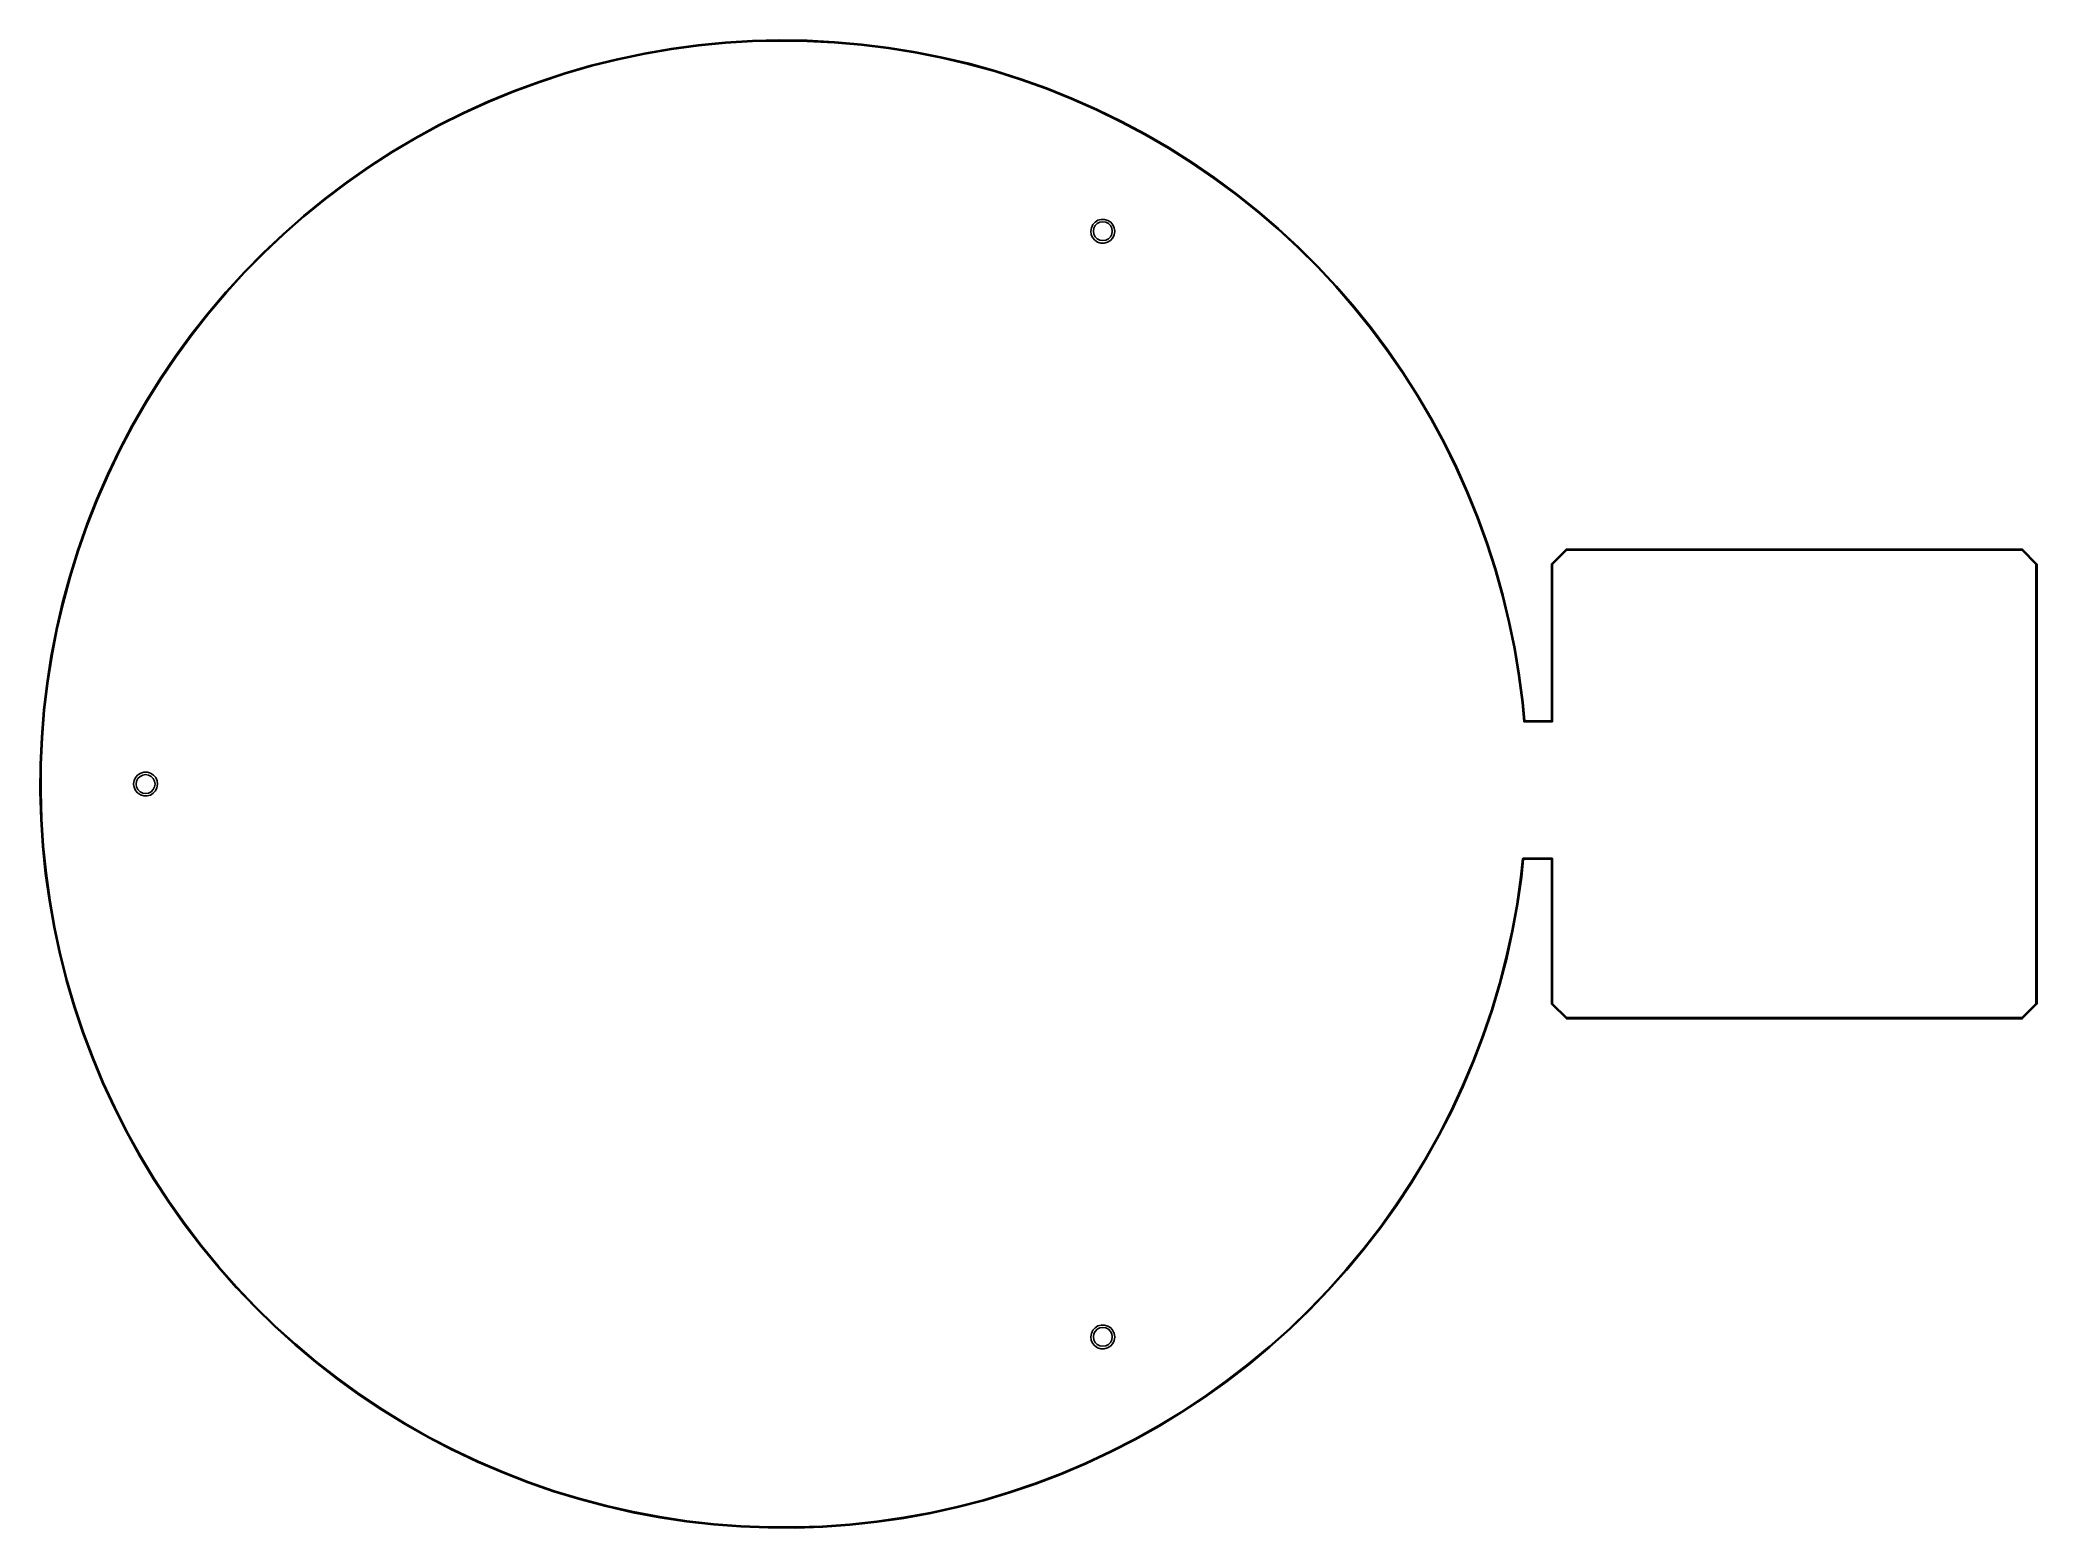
# Model space of a CAD drawing. Extents: x 2.9 to 5.86, y -4.1 to -1.9.
import ezdxf

# ---------------------------------------------------------------- set-up
doc = ezdxf.new("R2010")
doc.units = 0
doc.header["$MEASUREMENT"] = 0
doc.layers.add('BLACK', color=7, linetype='CONTINUOUS')

msp = doc.modelspace()

# ---------------------------------------------------------------- linework, layer by layer
at = {"layer": 'BLACK', "linetype": 'CONTINUOUS'}
for p, q in [((3.75413, -1.92642), (3.79361, -1.91813)), ((3.79392, -1.91967), (3.75447, -1.92796)), ((3.79361, -1.91813), (3.79362, -1.91813)), ((3.79362, -1.91813), (3.79364, -1.91812)), ((3.79364, -1.91812), (3.83339, -1.91129)), ((3.83364, -1.91285), (3.79392, -1.91967)), ((3.83339, -1.91129), (3.8334, -1.9113)), ((3.8334, -1.9113), (3.83342, -1.91129)), ((3.83342, -1.91129), (3.8734, -1.90592)), ((3.87359, -1.90748), (3.83364, -1.91285)), ((3.8734, -1.90592), (3.87341, -1.90592)), ((3.87341, -1.90592), (3.87342, -1.90592)), ((3.87342, -1.90592), (3.91357, -1.90202)), ((3.91371, -1.90359), (3.87359, -1.90748)), ((3.91357, -1.90202), (3.91359, -1.90202)), ((3.91359, -1.90202), (3.9136, -1.90201)), ((3.9136, -1.90201), (3.95386, -1.89958)), ((3.95394, -1.90116), (3.91371, -1.90359)), ((3.95386, -1.89958), (3.95388, -1.89959)), ((3.95388, -1.89959), (3.95389, -1.89958)), ((3.95389, -1.89958), (3.99422, -1.89863)), ((3.99424, -1.90021), (3.95394, -1.90116)), ((3.99422, -1.89863), (3.99424, -1.89864)), ((3.99424, -1.89864), (3.99425, -1.89863)), ((4.03455, -1.90074), (3.99424, -1.90021)), ((3.99425, -1.89863), (4.03458, -1.89916)), ((4.07481, -1.90275), (4.03455, -1.90074)), ((4.03458, -1.89916), (4.03459, -1.89917)), ((4.03459, -1.89917), (4.03461, -1.89916)), ((4.03461, -1.89916), (4.0749, -1.90117)), ((4.11496, -1.90622), (4.07481, -1.90275)), ((4.0749, -1.90117), (4.07491, -1.90118)), ((4.07491, -1.90118), (4.07493, -1.90118)), ((4.07493, -1.90118), (4.11511, -1.90466)), ((4.15496, -1.91117), (4.11496, -1.90622)), ((4.11511, -1.90466), (4.11512, -1.90466)), ((4.11512, -1.90466), (4.11514, -1.90466)), ((4.11514, -1.90466), (4.15517, -1.90961)), ((4.19476, -1.91758), (4.15496, -1.91117)), ((4.15517, -1.90961), (4.15518, -1.90962)), ((4.15518, -1.90962), (4.1552, -1.90961)), ((4.1552, -1.90961), (4.19503, -1.91602)), ((4.23429, -1.92544), (4.19476, -1.91758)), ((4.19503, -1.91602), (4.19504, -1.91603)), ((4.19504, -1.91603), (4.19505, -1.91603)), ((4.19505, -1.91603), (4.23461, -1.9239)), ((3.6378, -1.95988), (3.67613, -1.94731)), ((3.67661, -1.94881), (3.63831, -1.96137)), ((3.67613, -1.94731), (3.67615, -1.94731)), ((3.67615, -1.94731), (3.67616, -1.9473)), ((3.67616, -1.9473), (3.71493, -1.93615)), ((3.71535, -1.93767), (3.67661, -1.94881)), ((3.71493, -1.93615), (3.71495, -1.93615)), ((3.71495, -1.93615), (3.71496, -1.93615)), ((3.71496, -1.93615), (3.7541, -1.92643)), ((3.75447, -1.92796), (3.71535, -1.93767)), ((3.7541, -1.92643), (3.75412, -1.92643)), ((3.75412, -1.92643), (3.75413, -1.92642)), ((4.27351, -1.93475), (4.23429, -1.92544)), ((4.23461, -1.9239), (4.23463, -1.92391)), ((4.23463, -1.92391), (4.23464, -1.9239)), ((4.23464, -1.9239), (4.27389, -1.93322)), ((4.31236, -1.94549), (4.27351, -1.93475)), ((4.27389, -1.93322), (4.2739, -1.93323)), ((4.2739, -1.93323), (4.27392, -1.93323)), ((4.27392, -1.93323), (4.31279, -1.94397)), ((4.35079, -1.95764), (4.31236, -1.94549)), ((4.31279, -1.94397), (4.3128, -1.94398)), ((4.3128, -1.94398), (4.31282, -1.94398)), ((4.31282, -1.94398), (4.35128, -1.95614)), ((3.5626, -1.9892), (3.59991, -1.97386)), ((3.6005, -1.97532), (3.56321, -1.99065)), ((3.59991, -1.97386), (3.59993, -1.97386)), ((3.59993, -1.97386), (3.59994, -1.97385)), ((3.59994, -1.97385), (3.63778, -1.95989)), ((3.63831, -1.96137), (3.6005, -1.97532)), ((3.63778, -1.95989), (3.63779, -1.95989)), ((3.63779, -1.95989), (3.6378, -1.95988)), ((4.38875, -1.9712), (4.35079, -1.95764)), ((4.35128, -1.95614), (4.35129, -1.95615)), ((4.35129, -1.95615), (4.3513, -1.95615)), ((4.3513, -1.95615), (4.38929, -1.96972)), ((4.42619, -1.98614), (4.38875, -1.9712)), ((4.38929, -1.96972), (4.38931, -1.96973)), ((4.38931, -1.96973), (4.38932, -1.96973)), ((4.38932, -1.96973), (4.42679, -1.98468)), ((3.48975, -2.02395), (3.52583, -2.00592)), ((3.52652, -2.00733), (3.49047, -2.02535)), ((3.52583, -2.00592), (3.52584, -2.00591)), ((3.52584, -2.00591), (3.52585, -2.0059)), ((3.52585, -2.0059), (3.56257, -1.98921)), ((3.56321, -1.99065), (3.52652, -2.00733)), ((3.56257, -1.98921), (3.56259, -1.98921)), ((3.56259, -1.98921), (3.5626, -1.9892)), ((4.46306, -2.00243), (4.42619, -1.98614)), ((4.42679, -1.98468), (4.4268, -1.98469)), ((4.4268, -1.98469), (4.42682, -1.98469)), ((4.42682, -1.98469), (4.46371, -2.001)), ((4.4993, -2.02007), (4.46306, -2.00243)), ((4.46371, -2.001), (4.46372, -2.00101)), ((4.46372, -2.00101), (4.46373, -2.00101)), ((4.46373, -2.00101), (4.5, -2.01866)), ((3.45432, -2.0433), (3.48972, -2.02396)), ((3.49047, -2.02535), (3.45509, -2.04467)), ((3.48972, -2.02396), (3.48974, -2.02396)), ((3.48974, -2.02396), (3.48975, -2.02395)), ((4.53488, -2.03902), (4.4993, -2.02007)), ((4.5, -2.01866), (4.50001, -2.01867)), ((4.50001, -2.01867), (4.50003, -2.01867)), ((4.50003, -2.01867), (4.53563, -2.03764)), ((4.56973, -2.05926), (4.53488, -2.03902)), ((4.53563, -2.03764), (4.53564, -2.03765)), ((4.53564, -2.03765), (4.53566, -2.03765)), ((4.53566, -2.03765), (4.57054, -2.05791)), ((3.38572, -2.08584), (3.41961, -2.06396)), ((3.42045, -2.06529), (3.38659, -2.08715)), ((3.41961, -2.06396), (3.41963, -2.06396)), ((3.41963, -2.06396), (3.41964, -2.06394)), ((3.41964, -2.06394), (3.4543, -2.04331)), ((3.45509, -2.04467), (3.42045, -2.06529)), ((3.4543, -2.04331), (3.45431, -2.04331)), ((3.45431, -2.04331), (3.45432, -2.0433)), ((4.60382, -2.08078), (4.56973, -2.05926)), ((4.57054, -2.05791), (4.57054, -2.05792)), ((4.57054, -2.05792), (4.57056, -2.05792)), ((4.57056, -2.05792), (4.60467, -2.07945)), ((3.35264, -2.10895), (3.3857, -2.08585)), ((3.38659, -2.08715), (3.35355, -2.11024)), ((3.3857, -2.08585), (3.38571, -2.08585)), ((3.38571, -2.08585), (3.38572, -2.08584)), ((4.63709, -2.10352), (4.60382, -2.08078)), ((4.60467, -2.07945), (4.60468, -2.07947)), ((4.60468, -2.07947), (4.60469, -2.07947)), ((4.60469, -2.07947), (4.63799, -2.10223)), ((3.32043, -2.13328), (3.35262, -2.10897)), ((3.35355, -2.11024), (3.32139, -2.13453)), ((3.35262, -2.10897), (3.35263, -2.10897)), ((3.35263, -2.10897), (3.35264, -2.10895)), ((4.66952, -2.12746), (4.63709, -2.10352)), ((4.63799, -2.10223), (4.638, -2.10224)), ((4.638, -2.10224), (4.63802, -2.10225)), ((4.63802, -2.10225), (4.67047, -2.12621)), ((4.70104, -2.15259), (4.66952, -2.12746)), ((4.67047, -2.12621), (4.67048, -2.12622)), ((4.67048, -2.12622), (4.67049, -2.12622)), ((4.67049, -2.12622), (4.70203, -2.15136)), ((3.28912, -2.15876), (3.3204, -2.1333)), ((3.32139, -2.13453), (3.29013, -2.15997)), ((3.3204, -2.1333), (3.32042, -2.13329)), ((3.32042, -2.13329), (3.32043, -2.13328)), ((4.73163, -2.17885), (4.70104, -2.15259)), ((4.70203, -2.15136), (4.70204, -2.15138)), ((4.70204, -2.15138), (4.70205, -2.15138)), ((4.70205, -2.15138), (4.73266, -2.17766)), ((3.22942, -2.21309), (3.25875, -2.1854)), ((3.25982, -2.18655), (3.23051, -2.21422)), ((3.25875, -2.1854), (3.25876, -2.18539)), ((3.25876, -2.18539), (3.25877, -2.18538)), ((3.25877, -2.18538), (3.2891, -2.15878)), ((3.29013, -2.15997), (3.25982, -2.18655)), ((3.2891, -2.15878), (3.28912, -2.15877)), ((3.28912, -2.15877), (3.28912, -2.15876)), ((4.45473, -2.18149), (4.4555, -2.17653)), ((4.45475, -2.18171), (4.45473, -2.18149)), ((4.45538, -2.18647), (4.45475, -2.18171)), ((4.4574, -2.19107), (4.45538, -2.18647)), ((4.4555, -2.17653), (4.45763, -2.17198)), ((4.45763, -2.17198), (4.46096, -2.16822)), ((4.45917, -2.1774), (4.45849, -2.18171)), ((4.45849, -2.18171), (4.45917, -2.18602)), ((4.46115, -2.17351), (4.45917, -2.1774)), ((4.45917, -2.18602), (4.46115, -2.18991)), ((4.46096, -2.16822), (4.46521, -2.16554)), ((4.46424, -2.17042), (4.46115, -2.17351)), ((4.46813, -2.16844), (4.46424, -2.17042)), ((4.46521, -2.16554), (4.47004, -2.16416)), ((4.47244, -2.16776), (4.46813, -2.16844)), ((4.47004, -2.16416), (4.47506, -2.16419)), ((4.47675, -2.16844), (4.47244, -2.16776)), ((4.47506, -2.16419), (4.47987, -2.16563)), ((4.48064, -2.17042), (4.47675, -2.16844)), ((4.47987, -2.16563), (4.48409, -2.16836)), ((4.48373, -2.17351), (4.48064, -2.17042)), ((4.48571, -2.1774), (4.48373, -2.17351)), ((4.48373, -2.18991), (4.48571, -2.18602)), ((4.48409, -2.16836), (4.48737, -2.17216)), ((4.48639, -2.18171), (4.48571, -2.1774)), ((4.48571, -2.18602), (4.48639, -2.18171)), ((4.48932, -2.18709), (4.48713, -2.19162)), ((4.48737, -2.17216), (4.48945, -2.17674)), ((4.49015, -2.18214), (4.48932, -2.18709)), ((4.48945, -2.17674), (4.49016, -2.18171)), ((4.49016, -2.18171), (4.49015, -2.18214)), ((4.76122, -2.20621), (4.73163, -2.17885)), ((4.73266, -2.17766), (4.73267, -2.17768)), ((4.73267, -2.17768), (4.73268, -2.17768)), ((4.73268, -2.17768), (4.7623, -2.20506)), ((3.2011, -2.24185), (3.2294, -2.21311)), ((3.23051, -2.21422), (3.20223, -2.24294)), ((3.2294, -2.21311), (3.22941, -2.2131)), ((3.22941, -2.2131), (3.22942, -2.21309)), ((4.46063, -2.19492), (4.4574, -2.19107)), ((4.46481, -2.1977), (4.46063, -2.19492)), ((4.46115, -2.18991), (4.46424, -2.193)), ((4.46424, -2.193), (4.46813, -2.19498)), ((4.46961, -2.1992), (4.46481, -2.1977)), ((4.46813, -2.19498), (4.47244, -2.19566)), ((4.47463, -2.19929), (4.46961, -2.1992)), ((4.47244, -2.19566), (4.47675, -2.19498)), ((4.47948, -2.19797), (4.47463, -2.19929)), ((4.47675, -2.19498), (4.48064, -2.193)), ((4.48376, -2.19534), (4.47948, -2.19797)), ((4.48064, -2.193), (4.48373, -2.18991)), ((4.48713, -2.19162), (4.48376, -2.19534)), ((4.78979, -2.23463), (4.76122, -2.20621)), ((4.7623, -2.20506), (4.76231, -2.20508)), ((4.76231, -2.20508), (4.76233, -2.20508)), ((4.76233, -2.20508), (4.79092, -2.23352)), ((3.17385, -2.27164), (3.20108, -2.24187)), ((3.20223, -2.24294), (3.17502, -2.27269)), ((3.20108, -2.24187), (3.20109, -2.24186)), ((3.20109, -2.24186), (3.2011, -2.24185)), ((4.81731, -2.26409), (4.78979, -2.23463)), ((4.79092, -2.23352), (4.79092, -2.23354)), ((4.79092, -2.23354), (4.79094, -2.23354)), ((4.79094, -2.23354), (4.81848, -2.26302)), ((3.14772, -2.3024), (3.17383, -2.27166)), ((3.17502, -2.27269), (3.14893, -2.30341)), ((3.17383, -2.27166), (3.17384, -2.27165)), ((3.17384, -2.27165), (3.17385, -2.27164)), ((4.84373, -2.29454), (4.81731, -2.26409)), ((4.81848, -2.26302), (4.81848, -2.26304)), ((4.81848, -2.26304), (4.81849, -2.26304)), ((4.81849, -2.26304), (4.84492, -2.29351)), ((3.12273, -2.33409), (3.1477, -2.30242)), ((3.14893, -2.30341), (3.12398, -2.33506)), ((3.1477, -2.30242), (3.14772, -2.30241)), ((3.14772, -2.30241), (3.14772, -2.3024)), ((4.86902, -2.32592), (4.84373, -2.29454)), ((4.84492, -2.29351), (4.84493, -2.29353)), ((4.84493, -2.29353), (4.84494, -2.29354)), ((4.84494, -2.29354), (4.87025, -2.32495)), ((3.09891, -2.36669), (3.12271, -2.33412)), ((3.12398, -2.33506), (3.10019, -2.3676)), ((3.12271, -2.33412), (3.12273, -2.33411)), ((3.12273, -2.33411), (3.12273, -2.33409)), ((4.89313, -2.35822), (4.86902, -2.32592)), ((4.87025, -2.32495), (4.87026, -2.32496)), ((4.87026, -2.32496), (4.87027, -2.32497)), ((4.87027, -2.32497), (4.8944, -2.35729)), ((4.91605, -2.39138), (4.89313, -2.35822)), ((4.8944, -2.35729), (4.8944, -2.3573)), ((4.8944, -2.3573), (4.89442, -2.35731)), ((4.89442, -2.35731), (4.91736, -2.39049)), ((3.07632, -2.40014), (3.0989, -2.36671)), ((3.10019, -2.3676), (3.07763, -2.40101)), ((3.0989, -2.36671), (3.09891, -2.3667)), ((3.09891, -2.3667), (3.09891, -2.36669)), ((4.93774, -2.42535), (4.91605, -2.39138)), ((4.91736, -2.39049), (4.91736, -2.39051)), ((4.91736, -2.39051), (4.91737, -2.39052)), ((4.91737, -2.39052), (4.93907, -2.42452)), ((3.05495, -2.43438), (3.0763, -2.40016)), ((3.07763, -2.40101), (3.0563, -2.4352)), ((3.0763, -2.40016), (3.07631, -2.40015)), ((3.07631, -2.40015), (3.07632, -2.40014)), ((4.93907, -2.42452), (4.93908, -2.42453)), ((4.93908, -2.42453), (4.93909, -2.42454)), ((4.93909, -2.42454), (4.95953, -2.45932)), ((3.03486, -2.4694), (3.05494, -2.43441)), ((3.0563, -2.4352), (3.03623, -2.47017)), ((3.05494, -2.43441), (3.05495, -2.4344)), ((3.05495, -2.4344), (3.05495, -2.43438)), ((4.95816, -2.46011), (4.93774, -2.42535)), ((3.01606, -2.50511), (3.03484, -2.46942)), ((3.03623, -2.47017), (3.01746, -2.50583)), ((3.03484, -2.46942), (3.03486, -2.46941)), ((3.03486, -2.46941), (3.03486, -2.4694)), ((4.9773, -2.49557), (4.95816, -2.46011)), ((4.95953, -2.45932), (4.95953, -2.45934)), ((4.95953, -2.45934), (4.95954, -2.45935)), ((4.95954, -2.45935), (4.97869, -2.49484)), ((2.99859, -2.54151), (3.01605, -2.50514)), ((3.01746, -2.50583), (3.00002, -2.54218)), ((3.01605, -2.50514), (3.01606, -2.50513)), ((3.01606, -2.50513), (3.01606, -2.50511)), ((4.99513, -2.53172), (4.9773, -2.49557)), ((4.97869, -2.49484), (4.97869, -2.49485)), ((4.97869, -2.49485), (4.97871, -2.49486)), ((4.97871, -2.49486), (4.99655, -2.53104)), ((2.98247, -2.57851), (2.99858, -2.54154)), ((3.00002, -2.54218), (2.98392, -2.57912)), ((2.99858, -2.54154), (2.99859, -2.54152)), ((2.99859, -2.54152), (2.99859, -2.54151)), ((5.01163, -2.56851), (4.99513, -2.53172)), ((4.99655, -2.53104), (4.99655, -2.53106)), ((4.99655, -2.53106), (4.99656, -2.53107)), ((4.99656, -2.53107), (5.01307, -2.56788)), ((5.02675, -2.60586), (5.01163, -2.56851)), ((5.01307, -2.56788), (5.01307, -2.56789)), ((5.01307, -2.56789), (5.01308, -2.5679)), ((5.01308, -2.5679), (5.02822, -2.60528)), ((2.96771, -2.61607), (2.98246, -2.57853)), ((2.98392, -2.57912), (2.96918, -2.61663)), ((2.98246, -2.57853), (2.98247, -2.57852)), ((2.98247, -2.57852), (2.98247, -2.57851)), ((2.95433, -2.65416), (2.9677, -2.6161)), ((2.96918, -2.61663), (2.95582, -2.65467)), ((2.9677, -2.6161), (2.96771, -2.61609)), ((2.96771, -2.61609), (2.96771, -2.61607)), ((5.0405, -2.64375), (5.02675, -2.60586)), ((5.02822, -2.60528), (5.02822, -2.6053)), ((5.02822, -2.6053), (5.02823, -2.60531)), ((5.02823, -2.60531), (5.04199, -2.64323)), ((2.94236, -2.69271), (2.95432, -2.65419)), ((2.95582, -2.65467), (2.94387, -2.69316)), ((2.95432, -2.65419), (2.95433, -2.65417)), ((2.95433, -2.65417), (2.95433, -2.65416)), ((5.05287, -2.68212), (5.0405, -2.64375)), ((5.04199, -2.64323), (5.04199, -2.64325)), ((5.04199, -2.64325), (5.042, -2.64326)), ((5.042, -2.64326), (5.05437, -2.68165)), ((5.13706, -2.67409), (5.15859, -2.65255)), ((5.15948, -2.65389), (5.1384, -2.67497)), ((5.15859, -2.65255), (5.15915, -2.65232)), ((5.15915, -2.65232), (5.83346, -2.65232)), ((5.83313, -2.65389), (5.15948, -2.65389)), ((5.85421, -2.67497), (5.83313, -2.65389)), ((5.83346, -2.65232), (5.83401, -2.65255)), ((5.83401, -2.65255), (5.85555, -2.67409)), ((5.06381, -2.72092), (5.05287, -2.68212)), ((5.05437, -2.68165), (5.05437, -2.68166)), ((5.05437, -2.68166), (5.05438, -2.68168)), ((5.05438, -2.68168), (5.06533, -2.72051)), ((5.13683, -2.67464), (5.13706, -2.67409)), ((5.13683, -2.90644), (5.13683, -2.67464)), ((5.1384, -2.67497), (5.1384, -2.90723)), ((5.85421, -3.3247), (5.85421, -2.67497)), ((5.85555, -2.67409), (5.85578, -2.67464)), ((5.85578, -2.67464), (5.85578, -3.32502)), ((2.93181, -2.73167), (2.94235, -2.69273)), ((2.94387, -2.69316), (2.93333, -2.73207)), ((2.94235, -2.69273), (2.94236, -2.69272)), ((2.94236, -2.69272), (2.94236, -2.69271)), ((5.06533, -2.72051), (5.06533, -2.72052)), ((5.06533, -2.72052), (5.06534, -2.72053)), ((5.06534, -2.72053), (5.07486, -2.75972)), ((2.92269, -2.77099), (2.9318, -2.7317)), ((2.93333, -2.73207), (2.92423, -2.77133)), ((2.9318, -2.7317), (2.93181, -2.73169)), ((2.93181, -2.73169), (2.93181, -2.73167)), ((5.07332, -2.76008), (5.06381, -2.72092)), ((2.91503, -2.81063), (2.92269, -2.77102)), ((2.92423, -2.77133), (2.91658, -2.81092)), ((2.9227, -2.77101), (2.92269, -2.77099)), ((2.92269, -2.77102), (2.9227, -2.77101)), ((5.08139, -2.79957), (5.07332, -2.76008)), ((5.07486, -2.75972), (5.07485, -2.75974)), ((5.07485, -2.75974), (5.07486, -2.75975)), ((5.07486, -2.75975), (5.08293, -2.79927)), ((5.088, -2.83933), (5.08139, -2.79957)), ((5.08293, -2.79927), (5.08293, -2.79929)), ((5.08293, -2.79929), (5.08294, -2.7993)), ((5.08294, -2.7993), (5.08956, -2.83909)), ((2.90881, -2.85051), (2.91502, -2.81066)), ((2.91658, -2.81092), (2.91037, -2.85074)), ((2.91502, -2.81066), (2.91503, -2.81065)), ((2.91503, -2.81065), (2.91503, -2.81063)), ((2.90407, -2.8906), (2.90881, -2.85054)), ((2.91037, -2.85074), (2.90563, -2.89077)), ((2.90882, -2.85052), (2.90881, -2.85051)), ((2.90881, -2.85054), (2.90882, -2.85052)), ((5.09316, -2.87932), (5.088, -2.83933)), ((5.08956, -2.83909), (5.08955, -2.83911)), ((5.08955, -2.83911), (5.08956, -2.83912)), ((5.08956, -2.83912), (5.09472, -2.87913)), ((2.9008, -2.93083), (2.90407, -2.89063)), ((2.90563, -2.89077), (2.90237, -2.93094)), ((2.90407, -2.89061), (2.90407, -2.8906)), ((2.90407, -2.89063), (2.90407, -2.89061)), ((5.09574, -2.9073), (5.09316, -2.87932)), ((5.09472, -2.87913), (5.09472, -2.87914)), ((5.09472, -2.87914), (5.09472, -2.87916)), ((5.09472, -2.87916), (5.09724, -2.90644)), ((5.09586, -2.90754), (5.09574, -2.9073)), ((5.09596, -2.90779), (5.09586, -2.90754)), ((5.096, -2.9078), (5.09596, -2.90779)), ((5.09602, -2.90784), (5.096, -2.9078)), ((5.09627, -2.90792), (5.09602, -2.90784)), ((5.09652, -2.90802), (5.09627, -2.90792)), ((5.13761, -2.90802), (5.09652, -2.90802)), ((5.09724, -2.90644), (5.13683, -2.90644)), ((5.13817, -2.90779), (5.13761, -2.90802)), ((5.1384, -2.90723), (5.13817, -2.90779)), ((2.899, -2.97116), (2.90079, -2.93086)), ((2.90237, -2.93094), (2.90058, -2.97121)), ((2.90079, -2.93086), (2.9008, -2.93084)), ((2.9008, -2.93084), (2.9008, -2.93083)), ((2.89868, -3.01152), (2.899, -2.97118)), ((2.89901, -2.97117), (2.899, -2.97116)), ((2.899, -2.97118), (2.89901, -2.97117)), ((2.90058, -2.97121), (2.90026, -3.01152)), ((3.04031, -2.99027), (3.04364, -2.98651)), ((3.04364, -2.98651), (3.04788, -2.98383)), ((3.04788, -2.98383), (3.05271, -2.98245)), ((3.05512, -2.98605), (3.05081, -2.98673)), ((3.05271, -2.98245), (3.05774, -2.98248)), ((3.05943, -2.98673), (3.05512, -2.98605)), ((3.05774, -2.98248), (3.06255, -2.98392)), ((3.06255, -2.98392), (3.06676, -2.98665)), ((3.06676, -2.98665), (3.07004, -2.99045)), ((2.89869, -3.01154), (2.89868, -3.01152)), ((2.89868, -3.01155), (2.89869, -3.01154)), ((2.89984, -3.05186), (2.89868, -3.01155)), ((2.90026, -3.01152), (2.90142, -3.0518)), ((3.0374, -2.99978), (3.03818, -2.99482)), ((3.03743, -3), (3.0374, -2.99978)), ((3.03805, -3.00476), (3.03743, -3)), ((3.04008, -3.00936), (3.03805, -3.00476)), ((3.03818, -2.99482), (3.04031, -2.99027)), ((3.04331, -3.01321), (3.04008, -3.00936)), ((3.04185, -2.99569), (3.04117, -3)), ((3.04117, -3), (3.04185, -3.00431)), ((3.04383, -2.9918), (3.04185, -2.99569)), ((3.04185, -3.00431), (3.04383, -3.0082)), ((3.04749, -3.01599), (3.04331, -3.01321)), ((3.04692, -2.98871), (3.04383, -2.9918)), ((3.04383, -3.0082), (3.04692, -3.01129)), ((3.05081, -2.98673), (3.04692, -2.98871)), ((3.04692, -3.01129), (3.05081, -3.01327)), ((3.05229, -3.01749), (3.04749, -3.01599)), ((3.05081, -3.01327), (3.05512, -3.01395)), ((3.05512, -3.01395), (3.05943, -3.01327)), ((3.06332, -2.98871), (3.05943, -2.98673)), ((3.05943, -3.01327), (3.06332, -3.01129)), ((3.06643, -3.01363), (3.06215, -3.01626)), ((3.0664, -2.9918), (3.06332, -2.98871)), ((3.06332, -3.01129), (3.0664, -3.0082)), ((3.06839, -2.99569), (3.0664, -2.9918)), ((3.0664, -3.0082), (3.06839, -3.00431)), ((3.06981, -3.00991), (3.06643, -3.01363)), ((3.06907, -3), (3.06839, -2.99569)), ((3.06839, -3.00431), (3.06907, -3)), ((3.072, -3.00539), (3.06981, -3.00991)), ((3.07004, -2.99045), (3.07212, -2.99503)), ((3.07283, -3.00043), (3.072, -3.00539)), ((3.07212, -2.99503), (3.07283, -3)), ((3.07283, -3), (3.07283, -3.00043)), ((3.05731, -3.01758), (3.05229, -3.01749)), ((3.06215, -3.01626), (3.05731, -3.01758)), ((2.89985, -3.05188), (2.89984, -3.05186)), ((2.89984, -3.05189), (2.89985, -3.05188)), ((2.90248, -3.09215), (2.89984, -3.05189)), ((2.90142, -3.0518), (2.90405, -3.09203)), ((2.90249, -3.09217), (2.90248, -3.09215)), ((2.90249, -3.09218), (2.90249, -3.09217)), ((2.9066, -3.1323), (2.90249, -3.09218)), ((2.90405, -3.09203), (2.90816, -3.13213)), ((2.9066, -3.13231), (2.9066, -3.1323)), ((2.9066, -3.13233), (2.9066, -3.13231)), ((2.91218, -3.17228), (2.9066, -3.13233)), ((2.90816, -3.13213), (2.91374, -3.17205)), ((5.09113, -3.13784), (5.09407, -3.1105)), ((5.09556, -3.11137), (5.09269, -3.13802)), ((5.09407, -3.1105), (5.0942, -3.11027)), ((5.0942, -3.11027), (5.0943, -3.11003)), ((5.0943, -3.11003), (5.09434, -3.11001)), ((5.09434, -3.11001), (5.09436, -3.10997)), ((5.09436, -3.10997), (5.09461, -3.1099)), ((5.09461, -3.1099), (5.09486, -3.1098)), ((5.09486, -3.1098), (5.13761, -3.1098)), ((5.13683, -3.11137), (5.09556, -3.11137)), ((5.13683, -3.32502), (5.13683, -3.11137)), ((5.13761, -3.1098), (5.13817, -3.11003)), ((5.13817, -3.11003), (5.1384, -3.11059)), ((5.1384, -3.11059), (5.1384, -3.3247)), ((5.08534, -3.17773), (5.09113, -3.13784)), ((5.09269, -3.13805), (5.0869, -3.17797)), ((5.09269, -3.13802), (5.09269, -3.13804)), ((5.09269, -3.13804), (5.09269, -3.13805)), ((2.91219, -3.17229), (2.91218, -3.17228)), ((2.91218, -3.17231), (2.91219, -3.17229)), ((2.91922, -3.21203), (2.91218, -3.17231)), ((2.91374, -3.17205), (2.92077, -3.21174)), ((5.07811, -3.21738), (5.08534, -3.17773)), ((5.08689, -3.178), (5.07965, -3.21768)), ((5.0869, -3.17797), (5.08689, -3.17799)), ((5.08689, -3.17799), (5.08689, -3.178)), ((2.91923, -3.21204), (2.91922, -3.21203)), ((2.91923, -3.21206), (2.91923, -3.21204)), ((2.92772, -3.25149), (2.91923, -3.21206)), ((2.92077, -3.21174), (2.92926, -3.25114)), ((5.06941, -3.25675), (5.07811, -3.21738)), ((5.07965, -3.21771), (5.07095, -3.2571)), ((5.07965, -3.21768), (5.07965, -3.21769)), ((5.07965, -3.21769), (5.07965, -3.21771)), ((2.92773, -3.2515), (2.92772, -3.25149)), ((2.92773, -3.25151), (2.92773, -3.2515)), ((2.93766, -3.29061), (2.92773, -3.25151)), ((2.92926, -3.25114), (2.93918, -3.29021)), ((5.05929, -3.29576), (5.06941, -3.25675)), ((5.07094, -3.25713), (5.06081, -3.29617)), ((5.07095, -3.2571), (5.07094, -3.25711)), ((5.07094, -3.25711), (5.07094, -3.25713)), ((2.93767, -3.29063), (2.93766, -3.29061)), ((2.93766, -3.29064), (2.93767, -3.29063)), ((2.94901, -3.32934), (2.93766, -3.29064)), ((2.93918, -3.29021), (2.95052, -3.32889)), ((5.04774, -3.33438), (5.05929, -3.29576)), ((5.0608, -3.2962), (5.04924, -3.33485)), ((5.06081, -3.29617), (5.0608, -3.29618)), ((5.0608, -3.29618), (5.0608, -3.2962)), ((2.94902, -3.32935), (2.94901, -3.32934)), ((2.94902, -3.32937), (2.94902, -3.32935)), ((2.96179, -3.36763), (2.94902, -3.32937)), ((2.95052, -3.32889), (2.96328, -3.36712)), ((5.03478, -3.37254), (5.04774, -3.33438)), ((5.04924, -3.33487), (5.03627, -3.37306)), ((5.04924, -3.33485), (5.04923, -3.33486)), ((5.04923, -3.33486), (5.04924, -3.33487)), ((5.13706, -3.32558), (5.13683, -3.32502)), ((5.15859, -3.34712), (5.13706, -3.32558)), ((5.1384, -3.3247), (5.15948, -3.34577)), ((5.83313, -3.34577), (5.85421, -3.3247)), ((5.85555, -3.32558), (5.83401, -3.34712)), ((5.85578, -3.32502), (5.85555, -3.32558)), ((2.9618, -3.36764), (2.96179, -3.36763)), ((2.9618, -3.36766), (2.9618, -3.36764)), ((2.97596, -3.40543), (2.9618, -3.36766)), ((2.96328, -3.36712), (2.97743, -3.40486)), ((5.15915, -3.34735), (5.15859, -3.34712)), ((5.83346, -3.34735), (5.15915, -3.34735)), ((5.15948, -3.34577), (5.83313, -3.34577)), ((5.83401, -3.34712), (5.83346, -3.34735)), ((5.02044, -3.41022), (5.03478, -3.37254)), ((5.03626, -3.37309), (5.02191, -3.41079)), ((5.03627, -3.37306), (5.03626, -3.37307)), ((5.03626, -3.37307), (5.03626, -3.37309)), ((2.97597, -3.40544), (2.97596, -3.40543)), ((2.97597, -3.40545), (2.97597, -3.40544)), ((2.9915, -3.44268), (2.97597, -3.40545)), ((2.97743, -3.40486), (2.99295, -3.44206)), ((5.00472, -3.44733), (5.02044, -3.41022)), ((5.0219, -3.41082), (5.00617, -3.44796)), ((5.02191, -3.41079), (5.0219, -3.4108)), ((5.0219, -3.4108), (5.0219, -3.41082)), ((2.99151, -3.44269), (2.9915, -3.44268)), ((2.99151, -3.44271), (2.99151, -3.44269)), ((3.0084, -3.47934), (2.99151, -3.44271)), ((2.99295, -3.44206), (3.00983, -3.47867)), ((4.98765, -3.48384), (5.00472, -3.44733)), ((5.00615, -3.44798), (4.98907, -3.48452)), ((5.00617, -3.44796), (5.00615, -3.44797)), ((5.00615, -3.44797), (5.00615, -3.44798)), ((3.00842, -3.47935), (3.0084, -3.47934)), ((3.00842, -3.47937), (3.00842, -3.47935)), ((3.02664, -3.51536), (3.00842, -3.47937)), ((3.00983, -3.47867), (3.02804, -3.51463)), ((4.96926, -3.51971), (4.98765, -3.48384)), ((4.98906, -3.48455), (4.97065, -3.52044)), ((4.98907, -3.48452), (4.98906, -3.48453)), ((4.98906, -3.48453), (4.98906, -3.48455)), ((3.02665, -3.51537), (3.02664, -3.51536)), ((3.02665, -3.51538), (3.02665, -3.51537)), ((3.04617, -3.55068), (3.02665, -3.51538)), ((3.02804, -3.51463), (3.04754, -3.54991)), ((4.94957, -3.55488), (4.96926, -3.51971)), ((4.97064, -3.52046), (4.95094, -3.55566)), ((4.97065, -3.52044), (4.97064, -3.52045)), ((4.97064, -3.52045), (4.97064, -3.52046)), ((3.04618, -3.55069), (3.04617, -3.55068)), ((3.04619, -3.55071), (3.04618, -3.55069)), ((3.067, -3.58526), (3.04619, -3.55071)), ((3.04754, -3.54991), (3.06834, -3.58443)), ((4.9286, -3.58931), (4.94957, -3.55488)), ((4.95092, -3.55569), (4.92993, -3.59014)), ((4.95094, -3.55566), (4.95092, -3.55567)), ((4.95092, -3.55567), (4.95092, -3.55569)), ((3.06701, -3.58527), (3.067, -3.58526)), ((3.06701, -3.58528), (3.06701, -3.58527)), ((3.08906, -3.61905), (3.06701, -3.58528)), ((3.06834, -3.58443), (3.09037, -3.61818)), ((4.90638, -3.62293), (4.9286, -3.58931)), ((4.92992, -3.59016), (4.90769, -3.62381)), ((4.92993, -3.59014), (4.92992, -3.59015)), ((4.92992, -3.59015), (4.92992, -3.59016)), ((3.08907, -3.61906), (3.08906, -3.61905)), ((3.08908, -3.61907), (3.08907, -3.61906)), ((3.11236, -3.65201), (3.08908, -3.61907)), ((3.09037, -3.61818), (3.11363, -3.65109)), ((4.88294, -3.65573), (4.90638, -3.62293)), ((4.90767, -3.62384), (4.88421, -3.65666)), ((4.90769, -3.62381), (4.90767, -3.62382)), ((4.90767, -3.62382), (4.90767, -3.62384)), ((3.11237, -3.65202), (3.11236, -3.65201)), ((3.11237, -3.65204), (3.11237, -3.65202)), ((3.13684, -3.68411), (3.11237, -3.65204)), ((3.11363, -3.65109), (3.13809, -3.68314)), ((4.85831, -3.68765), (4.88294, -3.65573)), ((4.88419, -3.65668), (4.85955, -3.68862)), ((4.8842, -3.65667), (4.88419, -3.65668)), ((4.88421, -3.65666), (4.8842, -3.65667)), ((3.13686, -3.68412), (3.13684, -3.68411)), ((3.13686, -3.68413), (3.13686, -3.68412)), ((3.16249, -3.71528), (3.13686, -3.68413)), ((3.13809, -3.68314), (3.1637, -3.71427)), ((4.83254, -3.71864), (4.85831, -3.68765)), ((4.85954, -3.68864), (4.83375, -3.71965)), ((4.85955, -3.68862), (4.85954, -3.68863)), ((4.85954, -3.68863), (4.85954, -3.68864)), ((3.16251, -3.71529), (3.16249, -3.71528)), ((3.16251, -3.7153), (3.16251, -3.71529)), ((3.18927, -3.74548), (3.16251, -3.7153)), ((3.1637, -3.71427), (3.19044, -3.74443)), ((4.80565, -3.74866), (4.83254, -3.71864)), ((4.83373, -3.71968), (4.80682, -3.74973)), ((4.83375, -3.71965), (4.83373, -3.71966)), ((4.83373, -3.71966), (4.83373, -3.71968)), ((3.18928, -3.74549), (3.18927, -3.74548)), ((3.18929, -3.7455), (3.18928, -3.74549)), ((3.21713, -3.77469), (3.18929, -3.7455)), ((3.19044, -3.74443), (3.21826, -3.7736)), ((4.77768, -3.77768), (4.80565, -3.74866)), ((4.8068, -3.74975), (4.77881, -3.77879)), ((4.80682, -3.74973), (4.8068, -3.74973)), ((4.8068, -3.74973), (4.8068, -3.74975)), ((3.21714, -3.7747), (3.21713, -3.77469)), ((3.21715, -3.77471), (3.21714, -3.7747)), ((3.24604, -3.80286), (3.21715, -3.77471)), ((3.21826, -3.7736), (3.24713, -3.80173)), ((4.74866, -3.80565), (4.77768, -3.77768)), ((4.77879, -3.77881), (4.74975, -3.8068)), ((4.77881, -3.77879), (4.77879, -3.77879)), ((4.77879, -3.77879), (4.77879, -3.77881)), ((3.24606, -3.80287), (3.24604, -3.80286)), ((3.24606, -3.80288), (3.24606, -3.80287)), ((3.27597, -3.82994), (3.24606, -3.80288)), ((3.24713, -3.80173), (3.27702, -3.82877)), ((4.45473, -3.81808), (4.4555, -3.81311)), ((4.4555, -3.81311), (4.45763, -3.80856)), ((4.45763, -3.80856), (4.46096, -3.8048)), ((4.45917, -3.81398), (4.45849, -3.81829)), ((4.46115, -3.81009), (4.45917, -3.81398)), ((4.46096, -3.8048), (4.46521, -3.80212)), ((4.46424, -3.807), (4.46115, -3.81009)), ((4.46813, -3.80502), (4.46424, -3.807)), ((4.46521, -3.80212), (4.47004, -3.80074)), ((4.47244, -3.80434), (4.46813, -3.80502)), ((4.47004, -3.80074), (4.47506, -3.80077)), ((4.47675, -3.80502), (4.47244, -3.80434)), ((4.47506, -3.80077), (4.47987, -3.80221)), ((4.48064, -3.807), (4.47675, -3.80502)), ((4.47987, -3.80221), (4.48409, -3.80494)), ((4.48373, -3.81009), (4.48064, -3.807)), ((4.48571, -3.81398), (4.48373, -3.81009)), ((4.48409, -3.80494), (4.48737, -3.80875)), ((4.48639, -3.81829), (4.48571, -3.81398)), ((4.48737, -3.80875), (4.48945, -3.81332)), ((4.48945, -3.81332), (4.49016, -3.81829)), ((4.71864, -3.83254), (4.74866, -3.80565)), ((4.74973, -3.80682), (4.71968, -3.83373)), ((4.74975, -3.8068), (4.74973, -3.8068)), ((4.74973, -3.8068), (4.74973, -3.80682)), ((3.27599, -3.82995), (3.27597, -3.82994)), ((3.27599, -3.82996), (3.27599, -3.82995)), ((3.30687, -3.85592), (3.27599, -3.82996)), ((3.27702, -3.82877), (3.30788, -3.85471)), ((4.45475, -3.81829), (4.45473, -3.81808)), ((4.45538, -3.82306), (4.45475, -3.81829)), ((4.4574, -3.82765), (4.45538, -3.82306)), ((4.46063, -3.8315), (4.4574, -3.82765)), ((4.45849, -3.81829), (4.45917, -3.8226)), ((4.45917, -3.8226), (4.46115, -3.82649)), ((4.46481, -3.83428), (4.46063, -3.8315)), ((4.46115, -3.82649), (4.46424, -3.82958)), ((4.46424, -3.82958), (4.46813, -3.83156)), ((4.46961, -3.83578), (4.46481, -3.83428)), ((4.46813, -3.83156), (4.47244, -3.83224)), ((4.47463, -3.83587), (4.46961, -3.83578)), ((4.47244, -3.83224), (4.47675, -3.83156)), ((4.47948, -3.83455), (4.47463, -3.83587)), ((4.47675, -3.83156), (4.48064, -3.82958)), ((4.48376, -3.83192), (4.47948, -3.83455)), ((4.48064, -3.82958), (4.48373, -3.82649)), ((4.48373, -3.82649), (4.48571, -3.8226)), ((4.48713, -3.8282), (4.48376, -3.83192)), ((4.48571, -3.8226), (4.48639, -3.81829)), ((4.48932, -3.82368), (4.48713, -3.8282)), ((4.49015, -3.81872), (4.48932, -3.82368)), ((4.49016, -3.81829), (4.49015, -3.81872)), ((4.68765, -3.85832), (4.71864, -3.83254)), ((4.71965, -3.83375), (4.68864, -3.85954)), ((4.71966, -3.83373), (4.71965, -3.83375)), ((4.71968, -3.83373), (4.71966, -3.83373)), ((3.30689, -3.85593), (3.30687, -3.85592)), ((3.3069, -3.85594), (3.30689, -3.85593)), ((3.3387, -3.88075), (3.3069, -3.85594)), ((3.30788, -3.85471), (3.33965, -3.8795)), ((4.65573, -3.88294), (4.68765, -3.85832)), ((4.68862, -3.85955), (4.65668, -3.88419)), ((4.68863, -3.85954), (4.68862, -3.85955)), ((4.68864, -3.85954), (4.68863, -3.85954)), ((3.33871, -3.88075), (3.3387, -3.88075)), ((3.33872, -3.88077), (3.33871, -3.88075)), ((3.37142, -3.90439), (3.33872, -3.88077)), ((3.33965, -3.8795), (3.37233, -3.9031)), ((3.37233, -3.9031), (3.40584, -3.9255)), ((4.62293, -3.90638), (4.65573, -3.88294)), ((4.65666, -3.88421), (4.62384, -3.90767)), ((4.65667, -3.8842), (4.65666, -3.88421)), ((4.65668, -3.88419), (4.65667, -3.8842)), ((3.37143, -3.90439), (3.37142, -3.90439)), ((3.37144, -3.9044), (3.37143, -3.90439)), ((3.40498, -3.92681), (3.37144, -3.9044)), ((3.405, -3.92682), (3.40498, -3.92681)), ((3.40501, -3.92683), (3.405, -3.92682)), ((3.43934, -3.94799), (3.40501, -3.92683)), ((3.40584, -3.9255), (3.44015, -3.94664)), ((4.55488, -3.94957), (4.58931, -3.9286)), ((4.59014, -3.92993), (4.55569, -3.95092)), ((4.58931, -3.9286), (4.62293, -3.90638)), ((4.59015, -3.92992), (4.59014, -3.92993)), ((4.59016, -3.92992), (4.59015, -3.92992)), ((4.62381, -3.90769), (4.59016, -3.92992)), ((4.62382, -3.90767), (4.62381, -3.90769)), ((4.62384, -3.90767), (4.62382, -3.90767)), ((3.43935, -3.94799), (3.43934, -3.94799)), ((3.43936, -3.948), (3.43935, -3.94799)), ((3.47445, -3.9679), (3.43936, -3.948)), ((3.44015, -3.94664), (3.47522, -3.96653)), ((4.51971, -3.96926), (4.55488, -3.94957)), ((4.55566, -3.95094), (4.52046, -3.97064)), ((4.55567, -3.95092), (4.55566, -3.95094)), ((4.55569, -3.95092), (4.55567, -3.95092)), ((3.47447, -3.96791), (3.47445, -3.9679)), ((3.47448, -3.96792), (3.47447, -3.96791)), ((3.51028, -3.98651), (3.47448, -3.96792)), ((3.47522, -3.96653), (3.51099, -3.9851)), ((3.51029, -3.98651), (3.51028, -3.98651)), ((3.5103, -3.98652), (3.51029, -3.98651)), ((3.54675, -4.00379), (3.5103, -3.98652)), ((3.51099, -3.9851), (3.54741, -4.00236)), ((4.44733, -4.00472), (4.48384, -3.98765)), ((4.48452, -3.98907), (4.44798, -4.00615)), ((4.48384, -3.98765), (4.51971, -3.96926)), ((4.48453, -3.98906), (4.48452, -3.98907)), ((4.48455, -3.98906), (4.48453, -3.98906)), ((4.52044, -3.97065), (4.48455, -3.98906)), ((4.52045, -3.97064), (4.52044, -3.97065)), ((4.52046, -3.97064), (4.52045, -3.97064)), ((3.54677, -4.00379), (3.54675, -4.00379)), ((3.54678, -4.0038), (3.54677, -4.00379)), ((3.58384, -4.01972), (3.54678, -4.0038)), ((3.54741, -4.00236), (3.58445, -4.01827)), ((3.58385, -4.01972), (3.58384, -4.01972)), ((3.58387, -4.01973), (3.58385, -4.01972)), ((3.62149, -4.03429), (3.58387, -4.01973)), ((3.58445, -4.01827), (3.62204, -4.03282)), ((4.37254, -4.03478), (4.41022, -4.02044)), ((4.41022, -4.02044), (4.44733, -4.00472)), ((4.44796, -4.00617), (4.41082, -4.0219)), ((4.44797, -4.00615), (4.44796, -4.00617)), ((4.44798, -4.00615), (4.44797, -4.00615)), ((3.6215, -4.03429), (3.62149, -4.03429)), ((3.62151, -4.0343), (3.6215, -4.03429)), ((3.65964, -4.04746), (3.62151, -4.0343)), ((3.62204, -4.03282), (3.66014, -4.04597)), ((3.65966, -4.04746), (3.65964, -4.04746)), ((3.65967, -4.04747), (3.65966, -4.04746)), ((3.69825, -4.05923), (3.65967, -4.04747)), ((3.66014, -4.04597), (3.6987, -4.05772)), ((4.29576, -4.05929), (4.33438, -4.04774)), ((4.33485, -4.04924), (4.2962, -4.0608)), ((4.33438, -4.04774), (4.37254, -4.03478)), ((4.33486, -4.04923), (4.33485, -4.04924)), ((4.33487, -4.04924), (4.33486, -4.04923)), ((4.37306, -4.03627), (4.33487, -4.04924)), ((4.37307, -4.03626), (4.37306, -4.03627)), ((4.37309, -4.03626), (4.37307, -4.03626)), ((4.41079, -4.02191), (4.37309, -4.03626)), ((4.4108, -4.0219), (4.41079, -4.02191)), ((4.41082, -4.0219), (4.4108, -4.0219)), ((3.69827, -4.05923), (3.69825, -4.05923)), ((3.69828, -4.05924), (3.69827, -4.05923)), ((3.73727, -4.06958), (3.69828, -4.05924)), ((3.6987, -4.05772), (3.73766, -4.06806)), ((3.73728, -4.06958), (3.73727, -4.06958)), ((3.7373, -4.06959), (3.73728, -4.06958)), ((3.77664, -4.07849), (3.7373, -4.06959)), ((3.73766, -4.06806), (3.77697, -4.07695)), ((3.77665, -4.07849), (3.77664, -4.07849)), ((3.77666, -4.07849), (3.77665, -4.07849)), ((3.81631, -4.08595), (3.77666, -4.07849)), ((3.77697, -4.07695), (3.81659, -4.0844)), ((4.17773, -4.08534), (4.21738, -4.07811)), ((4.21768, -4.07965), (4.178, -4.08689)), ((4.21738, -4.07811), (4.25675, -4.06941)), ((4.21769, -4.07965), (4.21768, -4.07965)), ((4.21771, -4.07965), (4.21769, -4.07965)), ((4.2571, -4.07095), (4.21771, -4.07965)), ((4.25675, -4.06941), (4.29576, -4.05929)), ((4.25711, -4.07094), (4.2571, -4.07095)), ((4.25713, -4.07094), (4.25711, -4.07094)), ((4.29617, -4.06081), (4.25713, -4.07094)), ((4.29618, -4.0608), (4.29617, -4.06081)), ((4.2962, -4.0608), (4.29618, -4.0608)), ((3.81633, -4.08595), (3.81631, -4.08595)), ((3.81634, -4.08596), (3.81633, -4.08595)), ((3.85622, -4.09196), (3.81634, -4.08596)), ((3.81659, -4.0844), (3.85644, -4.0904)), ((3.85624, -4.09195), (3.85622, -4.09196)), ((3.85625, -4.09196), (3.85624, -4.09195)), ((3.89634, -4.09649), (3.85625, -4.09196)), ((3.85644, -4.0904), (3.8965, -4.09493)), ((3.89636, -4.09649), (3.89634, -4.09649)), ((3.89637, -4.0965), (3.89636, -4.09649)), ((3.93659, -4.09956), (3.89637, -4.0965)), ((3.8965, -4.09493), (3.93669, -4.09798)), ((3.9366, -4.09955), (3.93659, -4.09956)), ((3.93662, -4.09956), (3.9366, -4.09955)), ((3.97692, -4.10114), (3.93662, -4.09956)), ((3.93669, -4.09798), (3.97697, -4.09956)), ((3.97693, -4.10113), (3.97692, -4.10114)), ((3.97695, -4.10114), (3.97693, -4.10113)), ((4.01729, -4.10125), (3.97695, -4.10114)), ((3.97697, -4.09956), (4.01728, -4.09967)), ((4.01728, -4.09967), (4.05756, -4.09829)), ((4.0173, -4.10124), (4.01729, -4.10125)), ((4.01732, -4.10125), (4.0173, -4.10124)), ((4.05763, -4.09987), (4.01732, -4.10125)), ((4.05756, -4.09829), (4.09777, -4.09545)), ((4.05764, -4.09986), (4.05763, -4.09987)), ((4.05766, -4.09987), (4.05764, -4.09986)), ((4.0979, -4.09702), (4.05766, -4.09987)), ((4.09777, -4.09545), (4.13784, -4.09113)), ((4.09791, -4.09701), (4.0979, -4.09702)), ((4.09792, -4.09701), (4.09791, -4.09701)), ((4.13802, -4.09269), (4.09792, -4.09701)), ((4.13784, -4.09113), (4.17773, -4.08534)), ((4.13804, -4.09269), (4.13802, -4.09269)), ((4.13805, -4.09269), (4.13804, -4.09269)), ((4.17797, -4.0869), (4.13805, -4.09269)), ((4.17799, -4.08689), (4.17797, -4.0869)), ((4.178, -4.08689), (4.17799, -4.08689))]:
    msp.add_line(p, q, dxfattribs=at)

doc.saveas('drawing.dxf')
